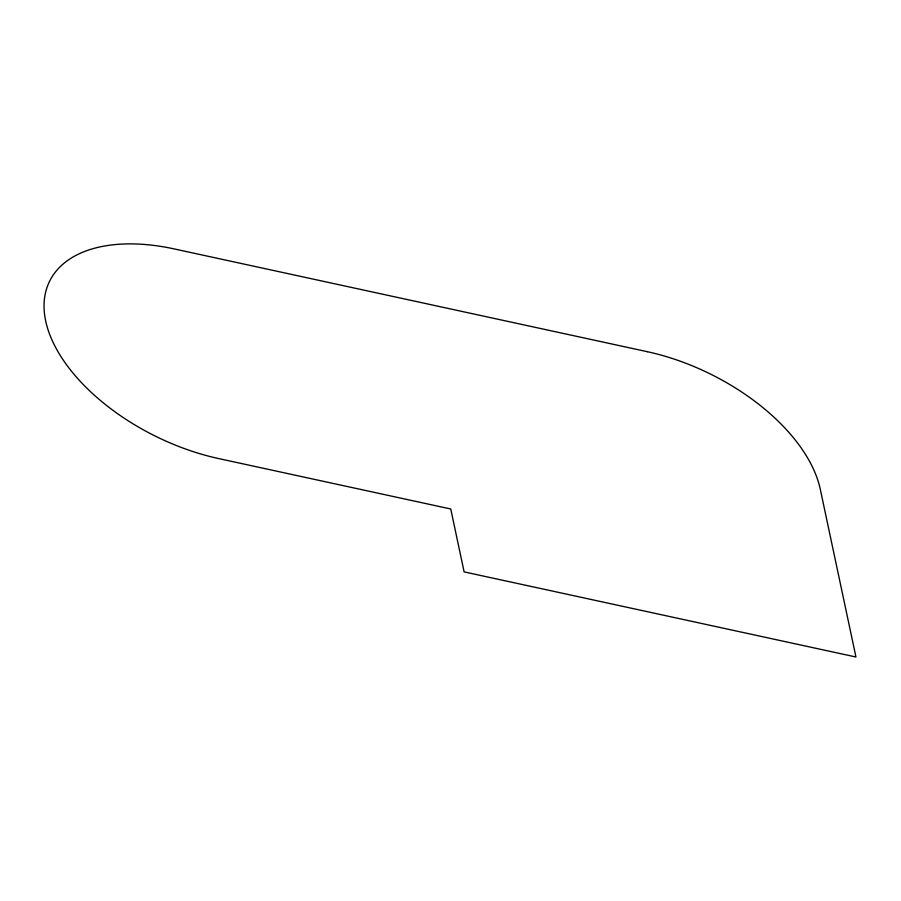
<?xml version="1.0" encoding="UTF-8"?>
<svg xmlns="http://www.w3.org/2000/svg" width="901" height="901" viewBox="0 0 901 901"><rect width="100%" height="100%" fill="white"/><g stroke="black" fill="none" stroke-linecap="round" stroke-linejoin="round"><path stroke-width="1.35" d="M647.312 351.694L174.107 248.901A163.689 92.06 26.3 0 0 45.681 321.004A163.689 92.06 26.3 0 0 218.673 458.575L450.748 508.986L464.116 571.887L855.95 656.998L820.293 489.266A163.689 92.06 26.3 0 0 647.312 351.694"/></g></svg>
